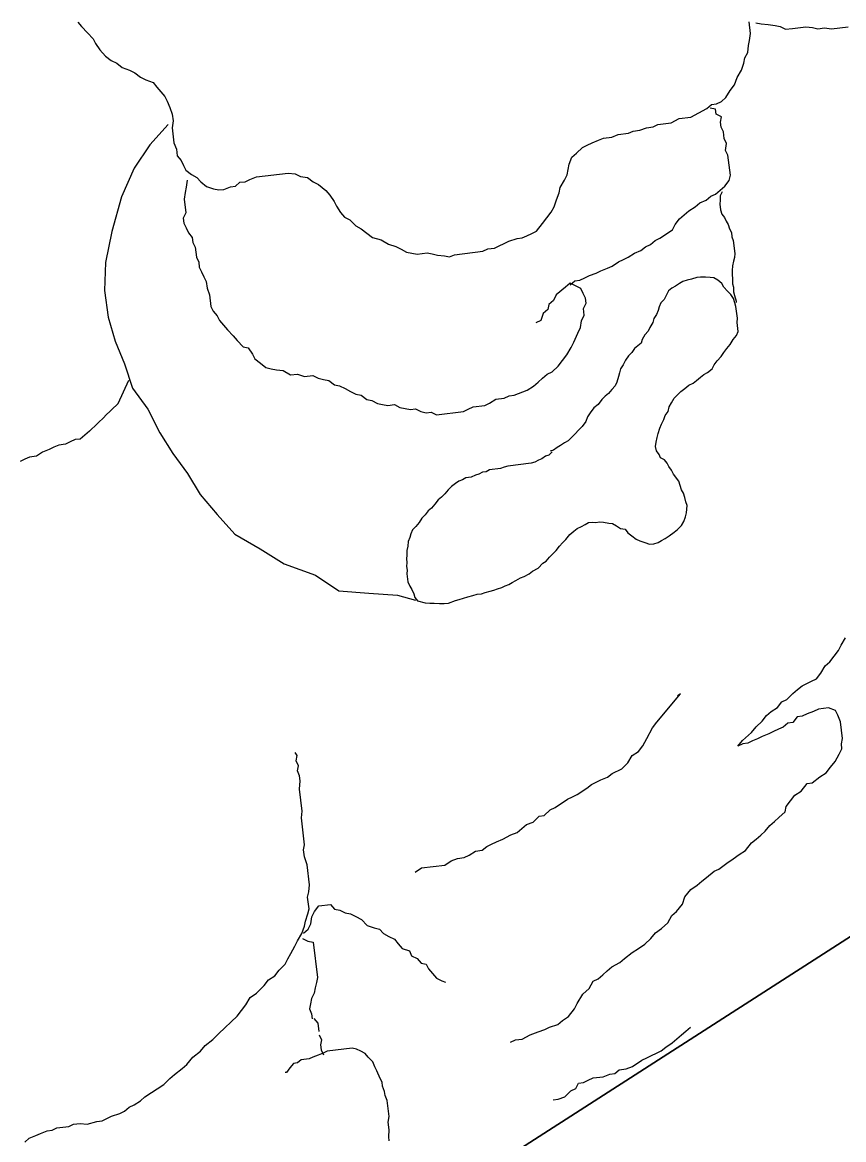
# Model space of a CAD drawing. Header units: millimetres. Extents: x 8159 to 14952, y 6817 to 11888.
# Drawn here: x 8932.87 to 8966.92, y 8208.84 to 8255.17 of the extents above; entities that cross this region are included whole.
import ezdxf

# ---------------------------------------------------------------- set-up
doc = ezdxf.new("R2010")
doc.units = ezdxf.units.MM
doc.header["$LTSCALE"] = 5
for name, color, linetype in [('200-EquipBorder-2d', 9, 'Continuous'), ('200-EquipSteel-3d', 9, 'Continuous'), ('600-User-2D', 7, 'Continuous')]:
    doc.layers.add(name, color=color, linetype=linetype)
doc.layers.add('200-InsPoint-3D', color=3, linetype='Continuous', plot=False)
for name, color, linetype, lineweight in [('3-YANGIN-DOLABI', 7, 'Continuous', 0), ('A-DUVAR', 5, 'Continuous', 18), ('anted', 10, 'Continuous', 0), ('FIBROBETON', 1, 'Continuous', 18), ('SİYAH', 253, 'Continuous', 5), ('YAZI', 250, 'Continuous', 30)]:
    doc.layers.add(name, color=color, linetype=linetype, lineweight=lineweight)

# ---------------------------------------------------------------- blocks, each defined once
blk = doc.blocks.new('A$C23C11219')
at = {"layer": 'FIBROBETON'}
blk.add_lwpolyline([(4170.991, 707.809), (4330.647, -537.528, 0.079118), (6057.442, 175.691), (5734.15, 708.989, 0.288304), (5090.273, 1000.528, -0.032207)], format="xyb", close=True, dxfattribs=at)
blk = doc.blocks.new('TG1800WP')
at = {"layer": '200-EquipBorder-2d'}
blk.add_lwpolyline([(0, 0), (1800, 0), (1800, -700), (0, -700)], close=True, dxfattribs=at)
at = {"layer": '200-EquipSteel-3d'}
for points in [[(1800, 0, 850), (0, 0, 850), (0, 0, 900), (1800, 0, 900)], [(1800, 0, 900), (0, 0, 900), (0, -700, 900), (1800, -700, 900)], [(0, 0, 850), (0, -700, 850), (1800, -700, 850), (1800, 0, 850)], [(0, -700, 850), (0, -700, 900), (1800, -700, 900), (1800, -700, 850)]]:
    blk.add_3dface(points, dxfattribs=at)
at = {"layer": '200-InsPoint-3D'}
blk.add_attdef('DISTANG', (0, 0), '', height=1, dxfattribs=at)
blk = doc.blocks.new('CUOCO')
at = {"layer": '600-User-2D'}
for p, q in [((-8.818, 40.574), (-8.759, 40.329)), ((-8.759, 40.329), (-8.659, 39.994)), ((-8.659, 39.994), (-8.558, 39.659)), ((-8.558, 39.659), (-8.565, 39.438)), ((-8.565, 39.438), (-8.53, 39.127)), ((-8.53, 39.127), (-8.43, 38.792)), ((-8.43, 38.792), (-8.306, 38.523)), ((-8.306, 38.523), (-8.157, 38.319)), ((-8.157, 38.319), (-8.033, 38.05)), ((-8.033, 38.05), (-7.818, 37.822)), ((-7.818, 37.822), (-7.67, 37.619)), ((-7.67, 37.619), (-7.545, 37.349)), ((-7.545, 37.349), (-7.397, 37.146)), ((-7.397, 37.146), (-7.182, 36.918)), ((-7.182, 36.918), (-7.124, 36.673)), ((-7.124, 36.673), (-7.065, 36.428)), ((-7.065, 36.428), (-7.006, 36.182)), ((-7.006, 36.182), (-7.013, 35.961)), ((-7.044, 35.675), (-7.075, 35.388)), ((-7.013, 35.961), (-7.044, 35.675)), ((-7.075, 35.388), (-7.171, 35.126)), ((-7.424, 35.082), (-8.481, 34.676)), ((-7.334, 34.888), (-7.551, 34.297)), ((-7.171, 35.126), (-7.334, 34.888)), ((-8.481, 34.676), (-9.497, 34.107)), ((-7.551, 34.297), (-7.582, 34.011)), ((-9.497, 34.107), (-10.514, 33.294)), ((-7.582, 34.011), (-7.678, 33.748)), ((-7.678, 33.748), (-7.62, 33.503)), ((-7.62, 33.503), (-7.626, 33.282)), ((-10.514, 33.294), (-11.53, 32.197)), ((-7.626, 33.282), (-7.633, 33.061)), ((-7.633, 33.061), (-7.509, 32.792)), ((-7.778, 32.667), (-7.94, 32.429)), ((-7.509, 32.792), (-7.36, 32.588)), ((-7.36, 32.588), (-7.301, 32.343)), ((-11.53, 32.197), (-12.343, 31.181)), ((-8.241, 32.018), (-8.434, 31.493)), ((-8.079, 32.257), (-8.241, 32.018)), ((-7.94, 32.429), (-8.079, 32.257)), ((-7.301, 32.343), (-7.177, 32.074)), ((-7.177, 32.074), (-6.963, 31.846)), ((-6.963, 31.846), (-6.79, 31.708)), ((-6.79, 31.708), (-6.593, 31.635)), ((-6.593, 31.635), (-6.306, 31.604)), ((-6.306, 31.604), (-6.109, 31.532)), ((-6.109, 31.532), (-5.864, 31.59)), ((-5.864, 31.59), (-5.667, 31.518)), ((-5.667, 31.518), (-5.446, 31.511)), ((-5.446, 31.511), (-5.159, 31.48)), ((-12.343, 31.181), (-12.912, 30.166)), ((-8.71, 31.148), (-8.717, 30.927)), ((-8.638, 31.345), (-8.71, 31.148)), ((-8.434, 31.493), (-8.638, 31.345)), ((-5.159, 31.48), (-3.912, 31.021)), ((-8.717, 30.927), (-8.724, 30.706)), ((-8.724, 30.706), (-8.665, 30.461)), ((-3.912, 31.021), (-3.674, 30.859)), ((-3.674, 30.859), (-3.525, 30.655)), ((-3.525, 30.655), (-3.287, 30.493)), ((-12.912, 30.166), (-13.278, 29.109)), ((-8.737, 30.264), (-8.744, 30.043)), ((-8.665, 30.461), (-8.737, 30.264)), ((-3.287, 30.493), (-3.162, 30.223)), ((-3.162, 30.223), (-3.014, 30.02)), ((-8.744, 30.043), (-8.889, 29.65)), ((-3.014, 30.02), (-2.848, 29.661)), ((-2.848, 29.661), (-2.789, 29.415)), ((-8.968, 29.232), (-8.975, 29.011)), ((-8.896, 29.429), (-8.968, 29.232)), ((-8.889, 29.65), (-8.896, 29.429)), ((-2.789, 29.415), (-2.754, 29.105)), ((-13.278, 29.109), (-13.481, 28.093)), ((-8.982, 28.79), (-8.989, 28.569)), ((-8.975, 29.011), (-8.982, 28.79)), ((-2.754, 29.105), (-2.761, 28.884)), ((-2.761, 28.884), (-2.727, 28.573)), ((-9.085, 28.307), (-9.116, 28.02)), ((-8.989, 28.569), (-9.085, 28.307)), ((-2.727, 28.573), (-2.668, 28.328)), ((-2.668, 28.328), (-2.519, 28.124)), ((-13.481, 28.093), (-13.563, 27.078)), ((-9.116, 28.02), (-9.285, 27.561)), ((-2.519, 28.124), (-2.419, 27.789)), ((15.781, 27.421), (15.95, 27.881)), ((-9.285, 27.561), (-9.292, 27.34)), ((-9.292, 27.34), (-9.233, 27.095)), ((-2.419, 27.789), (-2.27, 27.586)), ((-2.27, 27.586), (-2.146, 27.316)), ((15.619, 27.183), (15.781, 27.421)), ((16.188, 27.718), (16.361, 27.58)), ((16.361, 27.58), (16.599, 27.418)), ((16.599, 27.418), (16.838, 27.256)), ((-13.563, 27.078), (-13.725, 26.021)), ((-9.233, 27.095), (-9.24, 26.874)), ((-9.24, 26.874), (-9.181, 26.628)), ((-2.146, 27.316), (-2.021, 27.047)), ((-2.021, 27.047), (-1.741, 26.795)), ((15.318, 26.772), (15.481, 27.011)), ((15.481, 27.011), (15.619, 27.183)), ((16.838, 27.256), (17.011, 27.118)), ((17.011, 27.118), (17.159, 26.914)), ((17.159, 26.914), (17.422, 26.817)), ((-9.181, 26.628), (-9.123, 26.383)), ((-1.741, 26.795), (-1.551, 26.501)), ((-1.551, 26.501), (-1.337, 26.274)), ((14.749, 26.237), (14.976, 26.451)), ((14.976, 26.451), (15.115, 26.624)), ((15.115, 26.624), (15.318, 26.772)), ((17.422, 26.817), (17.947, 26.624)), ((17.947, 26.624), (18.185, 26.462)), ((18.185, 26.462), (18.358, 26.324)), ((-14.549, 25.729), (-13.706, 26.385)), ((-13.725, 26.021), (-13.563, 24.965)), ((-9.123, 26.383), (-9.022, 26.048)), ((-9.022, 26.048), (-8.963, 25.803)), ((-1.337, 26.274), (-1.188, 26.07)), ((-1.188, 26.07), (-1.04, 25.866)), ((6.483, 25.853), (6.621, 26.026)), ((6.621, 26.026), (6.849, 26.24)), ((6.849, 26.24), (7.094, 26.299)), ((7.094, 26.299), (7.429, 26.399)), ((7.429, 26.399), (7.65, 26.392)), ((7.65, 26.392), (7.871, 26.385)), ((7.871, 26.385), (8.158, 26.354)), ((8.158, 26.354), (8.379, 26.347)), ((8.379, 26.347), (8.707, 26.226)), ((8.707, 26.226), (8.994, 26.195)), ((8.994, 26.195), (9.388, 26.05)), ((9.388, 26.05), (9.609, 26.043)), ((9.609, 26.043), (9.872, 25.947)), ((9.872, 25.947), (10.158, 25.916)), ((14.227, 25.833), (14.455, 26.047)), ((14.455, 26.047), (14.749, 26.237)), ((18.358, 26.324), (18.621, 26.227)), ((18.621, 26.227), (18.859, 26.065)), ((18.859, 26.065), (19.515, 25.823)), ((-15.284, 25.513), (-16.128, 25.261)), ((-15.272, 25.515), (-14.549, 25.729)), ((-8.963, 25.803), (-8.863, 25.468)), ((-1.04, 25.866), (-0.694, 25.59)), ((-0.694, 25.59), (-0.3, 25.445)), ((5.848, 25.342), (6.141, 25.532)), ((6.141, 25.532), (6.345, 25.68)), ((6.345, 25.68), (6.483, 25.853)), ((10.158, 25.916), (10.421, 25.819)), ((10.421, 25.819), (10.642, 25.812)), ((10.642, 25.812), (11.167, 25.619)), ((11.167, 25.619), (11.543, 25.629)), ((11.543, 25.629), (12.003, 25.46)), ((12.756, 25.481), (13.001, 25.539)), ((13.001, 25.539), (13.198, 25.467)), ((13.419, 25.46), (13.664, 25.519)), ((13.664, 25.519), (13.958, 25.709)), ((13.958, 25.709), (14.227, 25.833)), ((-19.043, 25.44), (-19.264, 25.447)), ((-18.822, 25.433), (-19.043, 25.44)), ((-18.56, 25.336), (-18.822, 25.433)), ((-18.249, 25.371), (-18.56, 25.336)), ((-17.962, 25.34), (-18.249, 25.371)), ((-17.741, 25.333), (-17.962, 25.34)), ((-17.52, 25.326), (-17.741, 25.333)), ((-17.257, 25.229), (-17.52, 25.326)), ((-17.036, 25.223), (-17.257, 25.229)), ((-16.815, 25.216), (-17.036, 25.223)), ((-16.618, 25.143), (-16.815, 25.216)), ((-16.373, 25.202), (-16.618, 25.143)), ((-16.128, 25.261), (-16.373, 25.202)), ((-8.863, 25.468), (-8.69, 25.33)), ((-8.69, 25.33), (-8.656, 25.02)), ((-8.656, 25.02), (-8.663, 24.799)), ((-0.3, 25.445), (-0.128, 25.307)), ((-0.128, 25.307), (0.045, 25.169)), ((0.045, 25.169), (0.283, 25.007)), ((5.482, 24.955), (5.71, 25.169)), ((5.71, 25.169), (5.848, 25.342)), ((12.003, 25.46), (12.379, 25.47)), ((12.379, 25.47), (12.756, 25.481)), ((13.06, 25.294), (12.887, 25.432)), ((12.988, 25.098), (13.06, 25.294)), ((13.136, 24.894), (12.988, 25.098)), ((13.198, 25.467), (13.419, 25.46)), ((-13.563, 24.965), (-13.563, 23.868)), ((-8.663, 24.799), (-8.538, 24.529)), ((0.283, 25.007), (0.456, 24.868)), ((0.456, 24.868), (0.677, 24.862)), ((0.677, 24.862), (1.793, 24.451)), ((4.781, 24.468), (5.05, 24.593)), ((5.05, 24.593), (5.254, 24.741)), ((5.254, 24.741), (5.482, 24.955)), ((12.926, 24.524), (12.998, 24.721)), ((12.998, 24.721), (13.136, 24.894)), ((-8.538, 24.529), (-8.414, 24.26)), ((-8.414, 24.26), (-8.241, 24.122)), ((-8.241, 24.122), (-8.068, 23.984)), ((1.793, 24.451), (2.014, 24.444)), ((2.014, 24.444), (2.277, 24.347)), ((2.277, 24.347), (2.498, 24.34)), ((2.498, 24.34), (2.719, 24.334)), ((2.719, 24.334), (2.94, 24.327)), ((2.94, 24.327), (3.292, 24.271)), ((3.292, 24.271), (3.489, 24.199)), ((3.489, 24.199), (3.71, 24.192)), ((3.71, 24.192), (3.931, 24.185)), ((3.931, 24.185), (4.152, 24.178)), ((4.152, 24.178), (4.512, 24.344)), ((4.512, 24.344), (4.781, 24.468)), ((12.822, 24.041), (12.919, 24.303)), ((12.919, 24.303), (12.926, 24.524)), ((-13.563, 23.868), (-13.481, 22.852)), ((-8.068, 23.984), (-7.83, 23.822)), ((-7.83, 23.822), (-7.64, 23.528)), ((12.653, 23.582), (12.815, 23.82)), ((12.815, 23.82), (12.822, 24.041)), ((-7.64, 23.528), (-7.377, 23.431)), ((-7.377, 23.431), (-7.163, 23.204)), ((-7.163, 23.204), (-6.835, 23.083)), ((12.356, 22.574), (12.646, 23.361)), ((12.646, 23.361), (12.653, 23.582)), ((-13.481, 22.852), (-13.319, 21.836)), ((-6.835, 23.083), (-6.686, 22.879)), ((-6.686, 22.879), (-6.513, 22.741)), ((-6.513, 22.741), (-6.34, 22.603)), ((-6.34, 22.603), (-6.216, 22.334)), ((-6.216, 22.334), (-6.043, 22.195)), ((11.704, 22.218), (11.949, 22.277)), ((11.949, 22.277), (12.218, 22.401)), ((12.218, 22.401), (12.356, 22.574)), ((-13.319, 21.836), (-13.237, 20.82)), ((-6.043, 22.195), (-5.895, 21.992)), ((-5.895, 21.992), (-5.746, 21.788)), ((-5.746, 21.788), (-5.597, 21.584)), ((9.186, 21.655), (9.39, 21.803)), ((9.39, 21.803), (9.659, 21.928)), ((9.659, 21.928), (9.904, 21.986)), ((9.904, 21.986), (10.15, 22.045)), ((10.15, 22.045), (10.46, 22.08)), ((10.46, 22.08), (10.706, 22.138)), ((10.706, 22.138), (10.992, 22.107)), ((10.992, 22.107), (11.238, 22.166)), ((11.238, 22.166), (11.459, 22.159)), ((11.503, 21.844), (11.421, 21.711)), ((11.459, 22.159), (11.704, 22.218)), ((11.595, 22.006), (11.503, 21.844)), ((11.734, 22.119), (11.595, 22.006)), ((-5.597, 21.584), (-5.425, 21.446)), ((-5.425, 21.446), (-5.3, 21.177)), ((3.67, 21.451), (3.466, 21.302)), ((4.16, 21.568), (3.67, 21.451)), ((4.406, 21.627), (4.16, 21.568)), ((4.381, 21.561), (4.627, 21.62)), ((4.554, 21.423), (4.406, 21.627)), ((4.703, 21.219), (4.554, 21.423)), ((4.627, 21.62), (4.824, 21.547)), ((4.824, 21.547), (5.045, 21.54)), ((5.045, 21.54), (5.266, 21.534)), ((5.266, 21.534), (5.552, 21.503)), ((5.552, 21.503), (5.773, 21.496)), ((5.773, 21.496), (6.06, 21.465)), ((6.06, 21.465), (6.281, 21.458)), ((6.281, 21.458), (6.592, 21.492)), ((6.592, 21.492), (6.813, 21.485)), ((6.813, 21.485), (7.034, 21.479)), ((7.034, 21.479), (7.345, 21.513)), ((7.345, 21.513), (7.632, 21.482)), ((7.632, 21.482), (7.877, 21.541)), ((7.877, 21.541), (8.098, 21.534)), ((8.098, 21.534), (8.343, 21.593)), ((8.343, 21.593), (8.564, 21.586)), ((8.564, 21.586), (9.186, 21.655)), ((11.336, 21.481), (11.301, 21.297)), ((11.421, 21.711), (11.336, 21.481)), ((-5.3, 21.177), (-5.127, 21.039)), ((-5.127, 21.039), (-4.979, 20.835)), ((2.838, 21.012), (2.61, 20.798)), ((3.083, 21.071), (2.838, 21.012)), ((3.221, 21.243), (3.083, 21.071)), ((3.466, 21.302), (3.221, 21.243)), ((4.689, 20.777), (4.696, 20.998)), ((4.696, 20.998), (4.703, 21.219)), ((11.301, 21.297), (11.335, 21.122)), ((11.335, 21.122), (11.339, 20.957)), ((11.339, 20.957), (11.344, 20.791)), ((-13.237, 20.82), (-12.993, 19.764)), ((-4.979, 20.835), (-4.806, 20.697)), ((-4.806, 20.697), (-4.633, 20.559)), ((-4.633, 20.559), (-4.371, 20.462)), ((-4.371, 20.462), (-4.222, 20.259)), ((2.61, 20.798), (2.389, 20.805)), ((4.316, 20.17), (4.413, 20.432)), ((4.413, 20.432), (4.617, 20.581)), ((4.617, 20.581), (4.689, 20.777)), ((11.314, 20.443), (11.25, 20.27)), ((11.344, 20.791), (11.309, 20.608)), ((11.309, 20.608), (11.314, 20.443)), ((-4.222, 20.259), (-4.049, 20.121)), ((-4.049, 20.121), (-3.877, 19.982)), ((-3.877, 19.982), (-3.68, 19.91)), ((3.95, 19.783), (4.113, 20.021)), ((4.113, 20.021), (4.316, 20.17)), ((11.226, 20.116), (11.035, 19.597)), ((11.25, 20.27), (11.226, 20.116)), ((-12.993, 19.764), (-12.709, 18.708)), ((-3.68, 19.91), (-3.531, 19.706)), ((-3.531, 19.706), (-3.358, 19.568)), ((-3.358, 19.568), (-3.161, 19.496)), ((-3.161, 19.496), (-3.013, 19.292)), ((3.429, 19.379), (3.747, 19.634)), ((3.747, 19.634), (3.95, 19.783)), ((7.886, 19.482), (7.707, 19.352)), ((8.062, 19.515), (7.886, 19.482)), ((8.227, 19.52), (8.062, 19.515)), ((8.431, 19.543), (8.227, 19.52)), ((8.597, 19.547), (8.431, 19.543)), ((8.78, 19.512), (8.597, 19.547)), ((8.963, 19.478), (8.78, 19.512)), ((9.176, 19.432), (8.963, 19.478)), ((10.953, 19.464), (10.843, 19.341)), ((11.035, 19.597), (10.953, 19.464)), ((-3.013, 19.292), (-1.963, 18.905)), ((2.662, 18.916), (2.932, 19.041)), ((2.932, 19.041), (3.225, 19.23)), ((3.225, 19.23), (3.429, 19.379)), ((7.242, 19.065), (7.131, 18.943)), ((7.381, 19.177), (7.242, 19.065)), ((7.568, 19.24), (7.381, 19.177)), ((7.707, 19.352), (7.568, 19.24)), ((9.32, 19.379), (9.176, 19.432)), ((9.511, 19.276), (9.32, 19.379)), ((9.673, 19.184), (9.511, 19.276)), ((9.806, 19.102), (9.673, 19.184)), ((9.908, 18.934), (9.806, 19.102)), ((10.629, 19.028), (10.547, 18.894)), ((10.722, 19.19), (10.629, 19.028)), ((10.843, 19.341), (10.722, 19.19)), ((-12.709, 18.708), (-12.058, 17.692)), ((-1.963, 18.905), (-1.741, 18.899)), ((-1.741, 18.899), (-1.52, 18.892)), ((-1.52, 18.892), (-1.061, 18.722)), ((-1.061, 18.722), (-0.84, 18.716)), ((-0.84, 18.716), (-0.529, 18.75)), ((-0.529, 18.75), (-0.201, 18.629)), ((-0.201, 18.629), (0.02, 18.622)), ((0.02, 18.622), (0.217, 18.55)), ((0.217, 18.55), (0.791, 18.488)), ((1.101, 18.522), (1.347, 18.581)), ((1.347, 18.581), (1.592, 18.64)), ((1.592, 18.64), (1.837, 18.699)), ((1.837, 18.699), (2.058, 18.692)), ((2.058, 18.692), (2.393, 18.792)), ((2.393, 18.792), (2.662, 18.916)), ((6.713, 18.606), (6.505, 18.487)), ((6.824, 18.729), (6.713, 18.606)), ((6.992, 18.83), (6.824, 18.729)), ((7.131, 18.943), (6.992, 18.83)), ((9.999, 18.737), (9.908, 18.934)), ((10.003, 18.572), (9.999, 18.737)), ((10.055, 18.357), (10.003, 18.572)), ((10.473, 18.693), (10.381, 18.531)), ((10.547, 18.894), (10.473, 18.693)), ((0.791, 18.488), (1.101, 18.522)), ((6.001, 18.182), (5.89, 18.059)), ((6.18, 18.312), (6.001, 18.182)), ((6.366, 18.374), (6.18, 18.312)), ((6.505, 18.487), (6.366, 18.374)), ((10.117, 18.17), (10.055, 18.357)), ((10.14, 17.966), (10.117, 18.17)), ((10.264, 18.214), (10.24, 18.06)), ((10.357, 18.376), (10.264, 18.214)), ((10.381, 18.531), (10.357, 18.376)), ((-12.058, 17.692), (-11.449, 16.676)), ((4.808, 17.608), (4.64, 17.506)), ((4.987, 17.738), (4.808, 17.608)), ((5.184, 17.829), (4.987, 17.738)), ((5.37, 17.891), (5.184, 17.829)), ((5.539, 17.993), (5.37, 17.891)), ((5.714, 18.026), (5.539, 17.993)), ((5.89, 18.059), (5.714, 18.026)), ((9.912, 17.167), (10.081, 17.628)), ((10.081, 17.628), (10.105, 17.782)), ((10.105, 17.782), (10.14, 17.966)), ((10.184, 17.819), (10.163, 17.761)), ((10.24, 18.06), (10.184, 17.819)), ((4.419, 17.261), (4.258, 17.091)), ((4.529, 17.383), (4.419, 17.261)), ((4.64, 17.506), (4.529, 17.383)), ((9.819, 17.005), (9.912, 17.167)), ((3.373, 16.73), (3.137, 16.621)), ((3.56, 16.792), (3.373, 16.73)), ((3.735, 16.826), (3.56, 16.792)), ((3.932, 16.917), (3.735, 16.826)), ((4.119, 16.979), (3.932, 16.917)), ((4.258, 17.091), (4.119, 16.979)), ((9.692, 16.66), (9.819, 17.005)), ((-11.449, 16.676), (-10.514, 15.66)), ((-4.206, 16.219), (-4.393, 16.157)), ((-4.009, 16.31), (-4.206, 16.219)), ((-3.823, 16.372), (-4.009, 16.31)), ((-3.618, 16.395), (-3.823, 16.372)), ((-3.443, 16.428), (-3.618, 16.395)), ((-3.288, 16.404), (-3.443, 16.428)), ((-3.123, 16.408), (-3.288, 16.404)), ((-2.921, 16.334), (-3.123, 16.408)), ((-2.727, 16.328), (-2.921, 16.334)), ((-2.573, 16.304), (-2.727, 16.328)), ((-2.407, 16.309), (-2.573, 16.304)), ((-2.263, 16.256), (-2.407, 16.309)), ((-2.098, 16.26), (-2.263, 16.256)), ((-1.666, 16.101), (-2.098, 16.26)), ((2.367, 16.218), (2.131, 16.109)), ((2.517, 16.359), (2.367, 16.218)), ((2.685, 16.461), (2.517, 16.359)), ((2.922, 16.57), (2.685, 16.461)), ((3.137, 16.621), (2.922, 16.57)), ((8.754, 16.155), (8.951, 16.246)), ((8.951, 16.246), (9.148, 16.337)), ((9.148, 16.337), (9.356, 16.457)), ((9.356, 16.457), (9.553, 16.547)), ((9.553, 16.547), (9.692, 16.66)), ((-5.522, 15.755), (-5.69, 15.654)), ((-5.335, 15.817), (-5.522, 15.755)), ((-5.138, 15.908), (-5.335, 15.817)), ((-4.963, 15.942), (-5.138, 15.908)), ((-4.766, 16.033), (-4.963, 15.942)), ((-4.569, 16.123), (-4.766, 16.033)), ((-4.393, 16.157), (-4.569, 16.123)), ((-1.512, 16.077), (-1.666, 16.101)), ((-1.357, 16.053), (-1.512, 16.077)), ((-0.435, 15.713), (-1.357, 16.053)), ((0.635, 15.777), (0.48, 15.801)), ((0.811, 15.81), (0.635, 15.777)), ((0.976, 15.815), (0.811, 15.81)), ((1.18, 15.838), (0.976, 15.815)), ((1.346, 15.842), (1.18, 15.838)), ((1.532, 15.904), (1.346, 15.842)), ((1.718, 15.967), (1.532, 15.904)), ((1.944, 16.047), (1.718, 15.967)), ((2.131, 16.109), (1.944, 16.047)), ((7.78, 15.729), (8.024, 15.77)), ((8.024, 15.77), (8.163, 15.882)), ((8.163, 15.882), (8.36, 15.973)), ((8.36, 15.973), (8.586, 16.053)), ((8.586, 16.053), (8.754, 16.155)), ((-10.514, 15.66), (-9.945, 14.644)), ((-6.213, 15.389), (-6.323, 15.266)), ((-6.073, 15.501), (-6.213, 15.389)), ((-5.887, 15.563), (-6.073, 15.501)), ((-5.69, 15.654), (-5.887, 15.563)), ((-0.281, 15.689), (-0.435, 15.713)), ((-0.115, 15.694), (-0.281, 15.689)), ((0.039, 15.669), (-0.115, 15.694)), ((0.215, 15.703), (0.039, 15.669)), ((0.37, 15.679), (0.215, 15.703)), ((0.556, 15.741), (0.37, 15.679)), ((5.882, 15.284), (6.061, 15.414)), ((6.061, 15.414), (6.434, 15.538)), ((6.434, 15.538), (6.638, 15.561)), ((6.638, 15.561), (6.854, 15.612)), ((6.854, 15.612), (7.048, 15.606)), ((7.048, 15.606), (7.223, 15.64)), ((7.223, 15.64), (7.439, 15.691)), ((7.439, 15.691), (7.614, 15.725)), ((7.614, 15.725), (7.78, 15.729)), ((-6.676, 14.84), (-6.769, 14.678)), ((-6.555, 14.992), (-6.676, 14.84)), ((-6.463, 15.154), (-6.555, 14.992)), ((-6.323, 15.266), (-6.463, 15.154)), ((5.285, 14.817), (5.396, 14.94)), ((5.396, 14.94), (5.593, 15.031)), ((5.593, 15.031), (5.714, 15.182)), ((5.714, 15.182), (5.882, 15.284)), ((-9.945, 14.644), (-8.888, 13.994)), ((-6.904, 14.401), (-6.985, 14.267)), ((-6.851, 14.545), (-6.904, 14.401)), ((-6.769, 14.678), (-6.851, 14.545)), ((4.696, 14.282), (4.807, 14.405)), ((4.807, 14.405), (4.967, 14.574)), ((4.967, 14.574), (5.107, 14.687)), ((5.107, 14.687), (5.285, 14.817)), ((-8.888, 13.994), (-7.871, 13.385)), ((-7.12, 13.99), (-7.237, 13.673)), ((-7.038, 14.123), (-7.12, 13.99)), ((-6.985, 14.267), (-7.038, 14.123)), ((4.419, 13.796), (4.454, 13.979)), ((4.454, 13.979), (4.575, 14.13)), ((4.575, 14.13), (4.696, 14.282)), ((-7.237, 13.673), (-7.243, 13.479)), ((-7.243, 13.479), (-7.238, 13.314)), ((4.452, 13.62), (4.419, 13.796)), ((4.428, 13.465), (4.452, 13.62)), ((4.54, 13.326), (4.428, 13.465)), ((-7.871, 13.385), (-7.302, 12.857)), ((-7.244, 13.12), (-7.268, 12.966)), ((-7.238, 13.314), (-7.244, 13.12)), ((4.574, 13.15), (4.54, 13.326)), ((4.578, 12.985), (4.574, 13.15)), ((4.612, 12.809), (4.578, 12.985)), ((-7.268, 12.966), (-7.235, 12.79)), ((-7.235, 12.79), (-6.989, 12.569)), ((-6.989, 12.569), (-6.827, 12.476)), ((4.606, 12.615), (4.612, 12.809)), ((4.673, 12.264), (4.606, 12.615)), ((-6.827, 12.476), (-6.665, 12.384)), ((-6.665, 12.384), (-6.474, 12.281)), ((-6.474, 12.281), (-6.311, 12.189)), ((-6.311, 12.189), (-6.139, 12.125)), ((-6.139, 12.125), (-5.829, 12.077)), ((-5.829, 12.077), (-5.675, 12.052)), ((-5.675, 12.052), (-5.308, 11.983)), ((-1.17, 12.029), (-0.973, 12.119)), ((-0.973, 12.119), (-0.787, 12.182)), ((-0.787, 12.182), (-0.6, 12.244)), ((-0.6, 12.244), (-0.364, 12.353)), ((-0.364, 12.353), (-0.149, 12.404)), ((-0.149, 12.404), (0.027, 12.438)), ((0.027, 12.438), (0.221, 12.432)), ((0.221, 12.432), (0.386, 12.436)), ((0.386, 12.436), (0.551, 12.441)), ((0.551, 12.441), (0.695, 12.388)), ((0.695, 12.388), (0.829, 12.306)), ((0.829, 12.306), (0.973, 12.253)), ((0.973, 12.253), (1.106, 12.171)), ((1.106, 12.171), (1.287, 12.039)), ((4.603, 11.897), (4.638, 12.081)), ((4.638, 12.081), (4.673, 12.264)), ((-5.308, 11.983), (-5.096, 11.937)), ((-5.096, 11.937), (-4.912, 11.902)), ((-4.912, 11.902), (-4.74, 11.839)), ((-4.74, 11.839), (-4.585, 11.815)), ((-4.585, 11.815), (-4.373, 11.769)), ((-4.373, 11.769), (-4.218, 11.745)), ((-4.218, 11.745), (-4.064, 11.721)), ((-4.064, 11.721), (-3.88, 11.686)), ((-3.88, 11.686), (-3.715, 11.69)), ((-3.715, 11.69), (-3.56, 11.666)), ((-3.56, 11.666), (-3.395, 11.671)), ((-3.395, 11.671), (-3.23, 11.675)), ((-3.23, 11.675), (-2.997, 11.687)), ((-2.997, 11.687), (-2.842, 11.663)), ((-2.842, 11.663), (-2.608, 11.675)), ((-2.608, 11.675), (-2.433, 11.709)), ((-2.433, 11.709), (-2.17, 11.71)), ((-2.17, 11.71), (-1.905, 11.809)), ((-1.905, 11.809), (-1.74, 11.813)), ((-1.74, 11.813), (-1.543, 11.904)), ((-1.543, 11.904), (-1.357, 11.966)), ((-1.357, 11.966), (-1.17, 12.029)), ((1.287, 12.039), (1.42, 11.958)), ((1.42, 11.958), (1.522, 11.789)), ((1.522, 11.789), (1.623, 11.621)), ((1.623, 11.621), (1.775, 11.5)), ((4.573, 11.549), (4.608, 11.732)), ((4.608, 11.732), (4.603, 11.897)), ((1.775, 11.5), (1.808, 11.324)), ((1.808, 11.324), (1.899, 11.127)), ((1.899, 11.127), (1.99, 10.93)), ((4.35, 10.944), (4.514, 11.211)), ((4.514, 11.211), (4.538, 11.365)), ((4.538, 11.365), (4.573, 11.549)), ((1.99, 10.93), (2.103, 10.791)), ((2.103, 10.791), (2.244, 10.641)), ((3.921, 10.579), (4.09, 10.681)), ((4.09, 10.681), (4.24, 10.822)), ((4.24, 10.822), (4.35, 10.944)), ((2.244, 10.641), (2.385, 10.491)), ((2.385, 10.491), (2.557, 10.427)), ((2.557, 10.427), (2.741, 10.393)), ((2.741, 10.393), (2.906, 10.397)), ((2.906, 10.397), (3.071, 10.402)), ((3.071, 10.402), (3.276, 10.424)), ((3.276, 10.424), (3.52, 10.465)), ((3.52, 10.465), (3.696, 10.499)), ((3.696, 10.499), (3.921, 10.579)), ((-14.743, 9.181), (-14.605, 9.354)), ((-14.605, 9.354), (-14.622, 9.509)), ((-14.888, 8.788), (-14.75, 8.96)), ((-14.75, 8.96), (-14.743, 9.181)), ((-15.153, 8.066), (-14.967, 8.37)), ((-14.967, 8.37), (-14.895, 8.567)), ((-14.895, 8.567), (-14.888, 8.788)), ((-15.467, 7.213), (-15.153, 8.066)), ((-16.016, 5.925), (-15.63, 6.975)), ((-15.63, 6.975), (-15.467, 7.213)), ((-16.251, 5.49), (-16.154, 5.753)), ((-16.154, 5.753), (-16.016, 5.925)), ((-16.596, 4.351), (-16.306, 5.138)), ((-16.306, 5.138), (-16.251, 5.49)), ((-16.758, 4.113), (-16.596, 4.351)), ((-0.703, 3.79), (0.709, 4.387)), ((0.709, 4.387), (0.554, 4.37)), ((-17.065, 3.481), (-16.896, 3.94)), ((-16.896, 3.94), (-16.758, 4.113)), ((-0.973, 3.665), (-0.703, 3.79)), ((-17.431, 3.094), (-17.203, 3.308)), ((-17.203, 3.308), (-17.065, 3.481)), ((-17.12, 3.129), (-16.916, 3.277)), ((-16.916, 3.277), (-16.647, 3.401)), ((-16.647, 3.401), (-16.188, 3.232)), ((-1.674, 3.178), (-1.38, 3.368)), ((-1.38, 3.368), (-0.973, 3.665)), ((7.552, 3.134), (7.846, 3.324)), ((-17.797, 2.707), (-17.569, 2.921)), ((-17.569, 2.921), (-17.431, 3.094)), ((-17.486, 2.742), (-17.282, 2.89)), ((-17.282, 2.89), (-17.12, 3.129)), ((-16.188, 3.232), (-16.129, 2.987)), ((-16.129, 2.987), (-15.956, 2.849)), ((-15.956, 2.849), (-15.807, 2.645)), ((-12.46, 2.829), (-12.15, 2.863)), ((-12.15, 2.863), (-11.231, 2.525)), ((-2.882, 2.729), (-2.547, 2.83)), ((-2.547, 2.83), (-2.254, 3.02)), ((-2.254, 3.02), (-1.943, 3.054)), ((-1.943, 3.054), (-1.674, 3.178)), ((6.81, 2.737), (7.079, 2.862)), ((7.079, 2.862), (7.349, 2.986)), ((7.349, 2.986), (7.552, 3.134)), ((-18.588, 2.179), (-18.294, 2.369)), ((-18.294, 2.369), (-18.09, 2.517)), ((-18.09, 2.517), (-17.797, 2.707)), ((-17.869, 2.511), (-17.721, 2.307)), ((-17.731, 2.683), (-17.486, 2.742)), ((-15.807, 2.645), (-15.635, 2.507)), ((-15.635, 2.507), (-15.486, 2.304)), ((-11.231, 2.525), (-10.92, 2.56)), ((-10.92, 2.56), (-10.633, 2.528)), ((-10.633, 2.528), (-10.371, 2.432)), ((-10.371, 2.432), (-10.149, 2.425)), ((-10.149, 2.425), (-9.839, 2.459)), ((-9.839, 2.459), (-9.576, 2.363)), ((-9.576, 2.363), (-9.331, 2.422)), ((-9.331, 2.422), (-9.11, 2.415)), ((-9.11, 2.415), (-8.889, 2.408)), ((-8.889, 2.408), (-8.602, 2.377)), ((-8.602, 2.377), (-8.226, 2.387)), ((-8.226, 2.387), (-7.939, 2.356)), ((-7.939, 2.356), (-7.694, 2.415)), ((-7.694, 2.415), (-7.448, 2.474)), ((-7.448, 2.474), (-7.162, 2.442)), ((-7.162, 2.442), (-6.827, 2.543)), ((-6.827, 2.543), (-6.63, 2.47)), ((-6.63, 2.47), (-6.295, 2.57)), ((-6.295, 2.57), (-6.074, 2.563)), ((-6.074, 2.563), (-5.452, 2.633)), ((-5.452, 2.633), (-5.231, 2.626)), ((-5.231, 2.626), (-5.01, 2.619)), ((-5.01, 2.619), (-4.544, 2.671)), ((-4.544, 2.671), (-4.298, 2.729)), ((-4.298, 2.729), (-4.077, 2.722)), ((-4.077, 2.722), (-3.856, 2.716)), ((-3.856, 2.716), (-3.57, 2.684)), ((-3.57, 2.684), (-3.324, 2.743)), ((-3.324, 2.743), (-2.882, 2.729)), ((4.848, 2.267), (5.093, 2.326)), ((5.093, 2.326), (5.339, 2.385)), ((5.339, 2.385), (5.56, 2.378)), ((5.56, 2.378), (5.781, 2.371)), ((5.781, 2.371), (6.002, 2.364)), ((6.002, 2.364), (6.271, 2.489)), ((6.271, 2.489), (6.565, 2.679)), ((6.565, 2.679), (6.81, 2.737)), ((-19.33, 1.782), (-18.995, 1.882)), ((-18.995, 1.882), (-18.791, 2.031)), ((-18.791, 2.031), (-18.588, 2.179)), ((-17.548, 2.169), (-18.055, 0.791)), ((-17.721, 2.307), (-17.548, 2.169)), ((-15.486, 2.304), (-15.337, 2.1)), ((-15.337, 2.1), (-15.237, 1.765)), ((3.197, 1.832), (3.467, 1.957)), ((3.467, 1.957), (3.712, 2.015)), ((3.712, 2.015), (4.023, 2.05)), ((4.023, 2.05), (4.292, 2.174)), ((4.292, 2.174), (4.513, 2.167)), ((4.513, 2.167), (4.848, 2.267)), ((-20.605, 1.357), (-20.18, 1.499)), ((-20.18, 1.499), (-19.91, 1.623)), ((-19.91, 1.623), (-19.6, 1.658)), ((-19.6, 1.658), (-19.33, 1.782)), ((-15.237, 1.765), (-15.023, 1.537)), ((-15.023, 1.537), (-14.85, 1.399)), ((-14.85, 1.399), (-14.791, 1.154)), ((1.833, 1.366), (2.103, 1.49)), ((2.103, 1.49), (2.593, 1.608)), ((2.593, 1.608), (2.862, 1.732)), ((2.862, 1.732), (3.197, 1.832)), ((-21.748, 0.884), (-21.478, 1.008)), ((-21.478, 1.008), (-21.209, 1.133)), ((-21.209, 1.133), (-20.915, 1.323)), ((-20.915, 1.323), (-20.605, 1.357)), ((-14.791, 1.154), (-14.643, 0.95)), ((-14.643, 0.95), (-14.494, 0.746)), ((2.054, 1.359), (1.833, 1.366)), ((2.251, 1.287), (2.054, 1.359)), ((2.472, 1.28), (2.251, 1.287)), ((2.693, 1.273), (2.472, 1.28)), ((2.914, 1.266), (2.693, 1.273)), ((3.201, 1.235), (2.914, 1.266)), ((3.422, 1.228), (3.201, 1.235)), ((3.643, 1.221), (3.422, 1.228)), ((3.864, 1.214), (3.643, 1.221)), ((4.109, 1.273), (3.864, 1.214)), ((4.306, 1.201), (4.109, 1.273)), ((4.576, 1.325), (4.306, 1.201)), ((4.773, 1.252), (4.576, 1.325)), ((4.994, 1.245), (4.773, 1.252)), ((5.28, 1.214), (4.994, 1.245)), ((5.501, 1.208), (5.28, 1.214)), ((5.895, 1.063), (5.501, 1.208)), ((6.11, 0.835), (5.895, 1.063)), ((-23.488, 0.407), (-23.088, 0.483)), ((-23.088, 0.483), (-22.753, 0.583)), ((-22.753, 0.583), (-22.418, 0.684)), ((-22.418, 0.684), (-22.083, 0.784)), ((-22.083, 0.784), (-21.748, 0.884)), ((-18.193, 0.618), (-18.331, 0.446)), ((-18.055, 0.791), (-18.193, 0.618)), ((-14.494, 0.746), (-14.435, 0.501)), ((-14.435, 0.501), (-14.376, 0.256)), ((6.072, 0.327), (6.103, 0.614)), ((6.103, 0.614), (6.11, 0.835)), ((-31.968, 0.251), (-31.723, 0.31)), ((-31.723, 0.31), (-31.436, 0.279)), ((-31.436, 0.279), (-31.215, 0.272)), ((-31.215, 0.272), (-30.928, 0.241)), ((-30.928, 0.241), (-30.731, 0.168)), ((-30.731, 0.168), (-30.51, 0.162)), ((-30.51, 0.162), (-30.051, -0.008)), ((-24.763, -0.017), (-24.517, 0.041)), ((-24.517, 0.041), (-24.158, 0.207)), ((-24.158, 0.207), (-23.758, 0.283)), ((-23.758, 0.283), (-23.488, 0.407)), ((-18.673, 0.125), (-18.811, -0.048)), ((-18.469, 0.273), (-18.673, 0.125)), ((-18.331, 0.446), (-18.469, 0.273)), ((-14.376, 0.256), (-14.162, 0.028)), ((-14.162, 0.028), (-14.169, -0.193)), ((5.83, -0.329), (6.072, 0.327)), ((-30.051, -0.008), (-29.83, -0.015)), ((-29.83, -0.015), (-29.567, -0.111)), ((-29.567, -0.111), (-29.329, -0.273)), ((-29.329, -0.273), (-28.911, -0.353)), ((-28.911, -0.353), (-28.714, -0.425)), ((-28.714, -0.425), (-28.493, -0.432)), ((-28.493, -0.432), (-28.272, -0.439)), ((-28.272, -0.439), (-27.919, -0.494)), ((-27.698, -0.501), (-27.453, -0.442)), ((-27.453, -0.442), (-27.232, -0.449)), ((-27.232, -0.449), (-26.921, -0.415)), ((-26.921, -0.415), (-26.676, -0.356)), ((-26.676, -0.356), (-25.744, -0.252)), ((-25.744, -0.252), (-25.409, -0.152)), ((-25.409, -0.152), (-25.163, -0.093)), ((-25.163, -0.093), (-24.763, -0.017)), ((-18.956, -0.442), (-19.029, -0.638)), ((-18.949, -0.221), (-18.956, -0.442)), ((-18.811, -0.048), (-18.949, -0.221)), ((-14.169, -0.193), (-14.02, -0.396)), ((-14.02, -0.396), (-13.961, -0.641)), ((5.692, -0.502), (5.83, -0.329)), ((-27.919, -0.494), (-27.698, -0.501)), ((-18.904, -0.908), (-19.025, -1.236)), ((-18.963, -0.663), (-18.904, -0.908)), ((-13.961, -0.641), (-13.789, -0.78)), ((-13.789, -0.78), (-13.796, -1.001)), ((5.122, -1.037), (5.416, -0.847)), ((5.416, -0.847), (5.62, -0.698)), ((5.62, -0.698), (5.692, -0.502)), ((-19.073, -1.367), (-19.08, -1.588)), ((-13.796, -1.001), (-13.737, -1.246)), ((-13.737, -1.246), (-13.678, -1.491)), ((3.316, -1.489), (3.675, -1.323)), ((3.675, -1.323), (3.872, -1.396)), ((3.872, -1.396), (4.273, -1.32)), ((4.273, -1.32), (4.584, -1.285)), ((4.584, -1.285), (4.853, -1.161)), ((4.853, -1.161), (5.122, -1.037)), ((-19.218, -1.761), (-19.291, -1.957)), ((-19.08, -1.588), (-19.218, -1.761)), ((-13.678, -1.491), (-13.529, -1.694)), ((-13.529, -1.694), (-13.422, -1.808)), ((2.329, -1.945), (2.467, -1.772)), ((2.467, -1.772), (2.736, -1.648)), ((2.736, -1.648), (3.005, -1.524)), ((3.005, -1.524), (3.316, -1.489)), ((-20.995, -2.129), (-21.048, -2.11)), ((-20.782, -2.03), (-20.995, -2.129)), ((-20.568, -1.931), (-20.782, -2.03)), ((-20.411, -1.989), (-20.568, -1.931)), ((-20.217, -1.942), (-20.411, -1.989)), ((-19.904, -2.057), (-20.217, -1.942)), ((-19.728, -2.063), (-19.904, -2.057)), ((-19.501, -2.087), (-19.728, -2.063)), ((-19.273, -2.112), (-19.501, -2.087)), ((-19.291, -1.957), (-19.297, -2.178)), ((-19.297, -2.178), (-19.273, -2.113)), ((-19.097, -2.118), (-19.273, -2.112)), ((-18.107, -2.482), (-19.097, -2.118)), ((0.988, -2.346), (1.234, -2.287)), ((1.234, -2.287), (1.503, -2.163)), ((1.503, -2.163), (1.748, -2.104)), ((1.748, -2.104), (1.994, -2.045)), ((1.994, -2.045), (2.329, -1.945)), ((-17.97, -2.592), (-18.107, -2.482)), ((-17.852, -2.754), (-17.97, -2.592)), ((-17.734, -2.915), (-17.852, -2.754)), ((-1.194, -2.809), (-0.794, -2.733)), ((-0.794, -2.733), (-0.483, -2.698)), ((-0.483, -2.698), (-0.172, -2.663)), ((-0.172, -2.663), (0.139, -2.629)), ((0.139, -2.629), (0.498, -2.463)), ((0.498, -2.463), (0.743, -2.404)), ((0.743, -2.404), (0.988, -2.346)), ((-17.687, -3.11), (-17.734, -2.915)), ((-17.608, -3.376), (-17.687, -3.11)), ((-3.204, -3.41), (-2.976, -3.195)), ((-2.976, -3.195), (-2.617, -3.03)), ((-2.617, -3.03), (-2.306, -2.995)), ((-2.306, -2.995), (-2.061, -2.936)), ((-2.061, -2.936), (-1.816, -2.878)), ((-1.816, -2.878), (-1.415, -2.802)), ((-1.415, -2.802), (-1.194, -2.809)), ((-17.638, -3.779), (-17.632, -3.603)), ((-17.632, -3.603), (-17.608, -3.376)), ((-4.102, -3.824), (-3.809, -3.634)), ((-3.809, -3.634), (-3.563, -3.575)), ((-3.563, -3.575), (-3.204, -3.41)), ((-17.654, -4.305), (-17.648, -4.13)), ((-17.648, -4.13), (-17.638, -3.779)), ((-5.352, -4.183), (-5.017, -4.083)), ((-5.017, -4.083), (-4.748, -3.959)), ((-4.748, -3.959), (-4.437, -3.924)), ((-4.437, -3.924), (-4.102, -3.824)), ((-17.736, -4.689), (-17.711, -4.462)), ((-17.711, -4.462), (-17.654, -4.305)), ((-8.247, -4.757), (-7.953, -4.567)), ((-7.953, -4.567), (-7.732, -4.574)), ((-7.732, -4.574), (-7.487, -4.515)), ((-7.487, -4.515), (-7.242, -4.456)), ((-7.242, -4.456), (-6.996, -4.397)), ((-6.996, -4.397), (-6.62, -4.387)), ((-6.62, -4.387), (-6.375, -4.328)), ((-6.375, -4.328), (-5.974, -4.252)), ((-5.974, -4.252), (-5.663, -4.218)), ((-5.663, -4.218), (-5.352, -4.183)), ((-18.048, -5.698), (-17.818, -5.073)), ((-17.818, -5.073), (-17.793, -4.845)), ((-17.793, -4.845), (-17.736, -4.689)), ((-9.169, -5.237), (-8.965, -5.088)), ((-8.965, -5.088), (-8.582, -4.857)), ((-8.582, -4.857), (-8.247, -4.757)), ((-12.156, -5.254), (-11.935, -5.261)), ((-11.935, -5.261), (-11.673, -5.358)), ((-11.673, -5.358), (-11.296, -5.347)), ((-11.296, -5.347), (-10.944, -5.402)), ((-10.944, -5.402), (-10.657, -5.434)), ((-10.657, -5.434), (-10.436, -5.44)), ((-10.436, -5.44), (-10.084, -5.496)), ((-10.084, -5.496), (-9.839, -5.437)), ((-9.839, -5.437), (-9.528, -5.402)), ((-9.528, -5.402), (-9.169, -5.237)), ((-18.292, -6.2), (-18.177, -5.887)), ((-18.177, -5.887), (-18.048, -5.698)), ((-18.498, -6.597), (-18.44, -6.441)), ((-18.44, -6.441), (-18.292, -6.2)), ((-11.672, -8.189), (-11.475, -8.261)), ((-11.475, -8.261), (-11.188, -8.292)), ((-11.188, -8.292), (-10.853, -8.192)), ((-10.853, -8.192), (-10.632, -8.199)), ((-10.632, -8.199), (-10.428, -8.051)), ((-10.428, -8.051), (-10.231, -8.123)), ((-10.231, -8.123), (-10.01, -8.13)), ((-10.01, -8.13), (-9.789, -8.137)), ((-9.789, -8.137), (-9.395, -8.282)), ((-9.395, -8.282), (-9.109, -8.313)), ((-9.109, -8.313), (-8.912, -8.385)), ((-8.912, -8.385), (-8.667, -8.327)), ((-8.667, -8.327), (-8.404, -8.423)), ((-6.522, -8.371), (-6.211, -8.337)), ((-6.211, -8.337), (-5.965, -8.278)), ((-5.965, -8.278), (-5.72, -8.219)), ((-5.72, -8.219), (-5.475, -8.161)), ((-5.475, -8.161), (-5.23, -8.102)), ((-8.404, -8.423), (-8.117, -8.454)), ((-8.117, -8.454), (-7.651, -8.403)), ((-7.651, -8.403), (-7.43, -8.409)), ((-7.43, -8.409), (-7.209, -8.416)), ((-7.209, -8.416), (-6.988, -8.423)), ((-6.988, -8.423), (-6.767, -8.43)), ((-6.767, -8.43), (-6.522, -8.371))]:
    blk.add_line(p, q, dxfattribs=at)

msp = doc.modelspace()

# ---------------------------------------------------------------- hatches: boundary and pattern name
at = {"layer": 'SİYAH', "extrusion": (-1e-16, 0.010673, 0.999943)}
h = msp.add_hatch(dxfattribs=at)
h.set_pattern_fill('ANSI31', color=256, angle=-90, style=0)
h.set_pattern_definition([(315, (93577.551, 99433.0874), (2.24506403, 2.24506403), [])])
h.paths.add_polyline_path([(8940.009, 8417.291), (8932.263, 8430.144), (8897.098, 8407.542), (8897.132, 8407.486), (8894.574, 8405.92), (8656.253, 8252.744), (8664.798, 8240.405)])

# ---------------------------------------------------------------- linework, layer by layer
at = {"layer": 'A-DUVAR', "extrusion": (0, 0.010673, 0.999943), "elevation": 217.921}
msp.add_lwpolyline([(8664.798, 8240.405), (8940.009, 8417.291)], dxfattribs=at)
at = {"layer": 'anted', "ltscale": 3, "extrusion": (0, 0.010673, 0.999943), "elevation": 217.921}
msp.add_lwpolyline([(11856.76, 9414.676), (11856.76, 7096.248), (8385.9, 7096.248), (8385.9, 9414.676)], close=True, dxfattribs=at)
msp.add_lwpolyline([(11856.76, 9414.676), (11856.76, 7096.248), (8385.9, 7096.248), (8385.9, 9414.676)], close=True, dxfattribs=at)
msp.add_lwpolyline([(11856.76, 9414.676), (11856.76, 7096.248), (8385.9, 7096.248), (8385.9, 9414.676)], close=True, dxfattribs=at)
msp.add_lwpolyline([(11856.76, 9414.676), (11856.76, 7096.248), (8385.9, 7096.248), (8385.9, 9414.676)], close=True, dxfattribs=at)
at = {"layer": 'YAZI', "linetype": 'Continuous', "ltscale": 10, "extrusion": (0, 0.010673, 0.999943), "elevation": 240.507}
for points in [[(8159.11, 9661.148), (12372.465, 9661.148), (12372.465, 6815.051), (8159.11, 6815.051)], [(8159.11, 9661.148), (12372.465, 9661.148), (12372.465, 6815.051), (8159.11, 6815.051)], [(8159.11, 9661.148), (12372.465, 9661.148), (12372.465, 6815.051), (8159.11, 6815.051)], [(8159.11, 9661.148), (12372.465, 9661.148), (12372.465, 6815.051), (8159.11, 6815.051)], [(8199.97, 9620.288), (12331.605, 9620.288), (12331.605, 6855.911), (8199.97, 6855.911)], [(8254.373, 9565.885), (12277.202, 9565.885), (12277.202, 6910.314), (8254.373, 6910.314)]]:
    msp.add_lwpolyline(points, close=True, dxfattribs=at)

# ---------------------------------------------------------------- block references
at = {"xscale": 0.100000000000003, "yscale": 0.09999999999999432, "zscale": 0.1, "rotation": 32.7286210507244}
for p in [(8900.257, 8174.254), (8938.104, 8115.367)]:
    msp.add_blockref('TG1800WP', p, dxfattribs=at)
at = {"layer": '3-YANGIN-DOLABI', "extrusion": (0, 0.010673, 0.999943), "rotation": 183.318814803488}
msp.add_blockref('A$C23C11219', (14647.132, 8757.754, 217.921), dxfattribs=at)
at = {"layer": '600-User-2D', "rotation": 27.15455631059429}
msp.add_blockref('CUOCO', (8961.528, 8223.11), dxfattribs=at)

doc.saveas('drawing.dxf')
